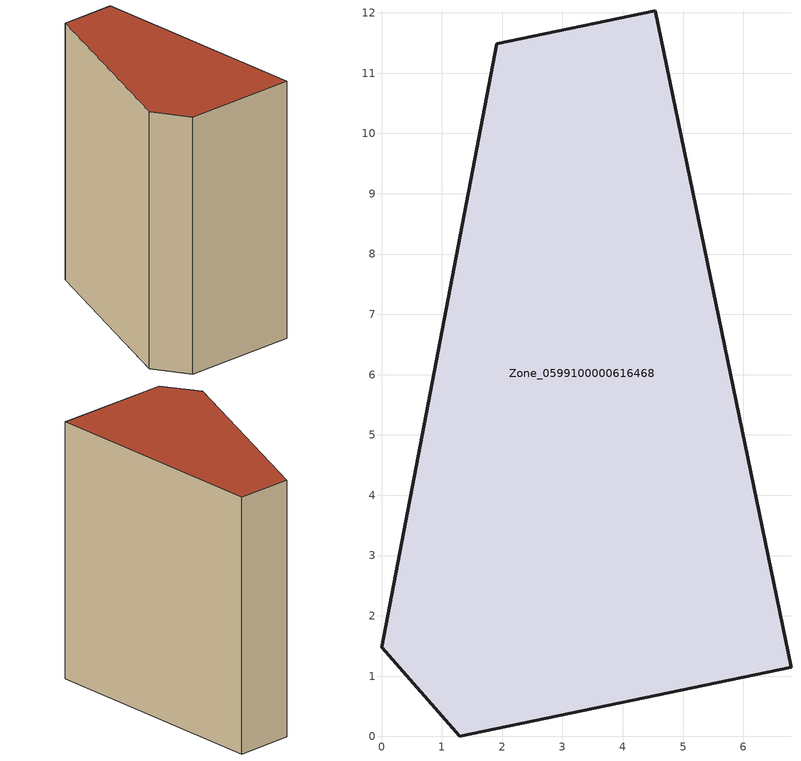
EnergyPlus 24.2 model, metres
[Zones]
Zone_0599100000616468
 floor ground (C_G): 1.91,11.49 4.54,12.04 6.79,1.15 1.3,0 0,1.48 z0
 wall outside (C_F): 1.3,0 6.79,1.15 4.54,12.04 1.91,11.49 0,1.48 1.3,0 z0:12.13
 roof outside (C_R): 4.54,12.04 1.91,11.49 0,1.48 1.3,0 6.79,1.15 z12.13
[BUILDING]
Pand.0599100000616468: North Axis=0; Terrain=City; Loads Convergence Tolerance Value=0.04; Temperature Convergence Tolerance Value=0.4; Solar Distribution=FullExterior; Maximum Number of Warmup Days=25; Minimum Number of Warmup Days=1
[Site:Location]
Rotterdam.The.Hague.AP_ZH_NLD Design_Conditions: Latitude=51.96; Longitude=4.45; Time Zone=1; Elevation=-4.5
[SITE:GROUNDTEMPERATURE:BUILDINGSURFACE]
18, 18, 18, 18, 18, 18, 18, 18, 18, 18, 18, 18
[MATERIAL] Thermal Absorptance=0.9; Solar Absorptance=0.7; Visible Absorptance=0.7
Name | Roughness | Thickness | Conductivity | Density | Specific Heat
G.TC.1946 | MediumSmooth | 0.15 | 1 | 540 | 1210
F.TC.1946 | Rough | 0.3 | 0.857143 | 1920 | 840
R.TC.1946 | MediumRough | 0.2 | 0.909091 | 1500 | 1000
[CONSTRUCTION]
C_G: G.TC.1946
C_F: F.TC.1946
C_R: R.TC.1946
[ZONE]
Zone_0599100000616468: Type=1; Multiplier=1; Ceiling Height=Autocalculate; Volume=Autocalculate; Floor Area=autocalculate; Part of Total Floor Area=Yes
[ZONEINFILTRATION:DESIGNFLOWRATE]
Infil_Zone_0599100000616468: Zone or ZoneList or Space or SpaceList=Zone_0599100000616468; Schedule=AlwaysOn; Design Flow Rate Calculation Method=Flow/Area; Flow Rate per Floor Area=0.003; Constant Term Coefficient=1; Temperature Term Coefficient=0; Velocity Term Coefficient=0; Velocity Squared Term Coefficient=0
[HVACTEMPLATE:ZONE:IDEALLOADSAIRSYSTEM]
Zone_0599100000616468: Maximum Heating Supply Air Temperature=50; Minimum Cooling Supply Air Temperature=13; Maximum Heating Supply Air Humidity Ratio=0.0156; Minimum Cooling Supply Air Humidity Ratio=0.0077; Heating Limit=NoLimit; Cooling Limit=NoLimit; Dehumidification Control Type=ConstantSensibleHeatRatio; Cooling Sensible Heat Ratio=0.7; Dehumidification Setpoint=60; Humidification Control Type=None; Humidification Setpoint=30; Outdoor Air Method=None; Outdoor Air Flow Rate per Person=0.00944; Outdoor Air Flow Rate per Zone Floor Area=0; Outdoor Air Flow Rate per Zone=0; Demand Controlled Ventilation Type=None; Outdoor Air Economizer Type=NoEconomizer; Heat Recovery Type=None; Sensible Heat Recovery Effectiveness=0.7; Latent Heat Recovery Effectiveness=0.65
[ZONECONTROL:THERMOSTAT]
ThermostatControl_Zone_0599100000616468: Zone or ZoneList=Zone_0599100000616468; Control Type Schedule=DualSetpointControlType; Control 1=Thermostat_Zone_0599100000616468; Temperature Difference Between Cutout And Setpoint=0
[THERMOSTATSETPOINT:DUALSETPOINT]
Thermostat_Zone_0599100000616468: Heating Setpoint Temperature Schedule=HeatingSetpoint_Zone_0599100000616468; Cooling Setpoint Temperature Schedule=CoolingSetpoint_Zone_0599100000616468
[SCHEDULE:COMPACT]
HeatingSetpoint_Zone_0599100000616468: Through: 12/31, For: AllDays, Until: 24:00, 21
CoolingSetpoint_Zone_0599100000616468: Through: 12/31, For: AllDays, Until: 24:00, 24
DualSetpointControlType: Through: 12/31, For: AllDays, Until: 24:00, 4
AlwaysOn: Through: 12/31, For: AllDays, Until: 24:00, 1
